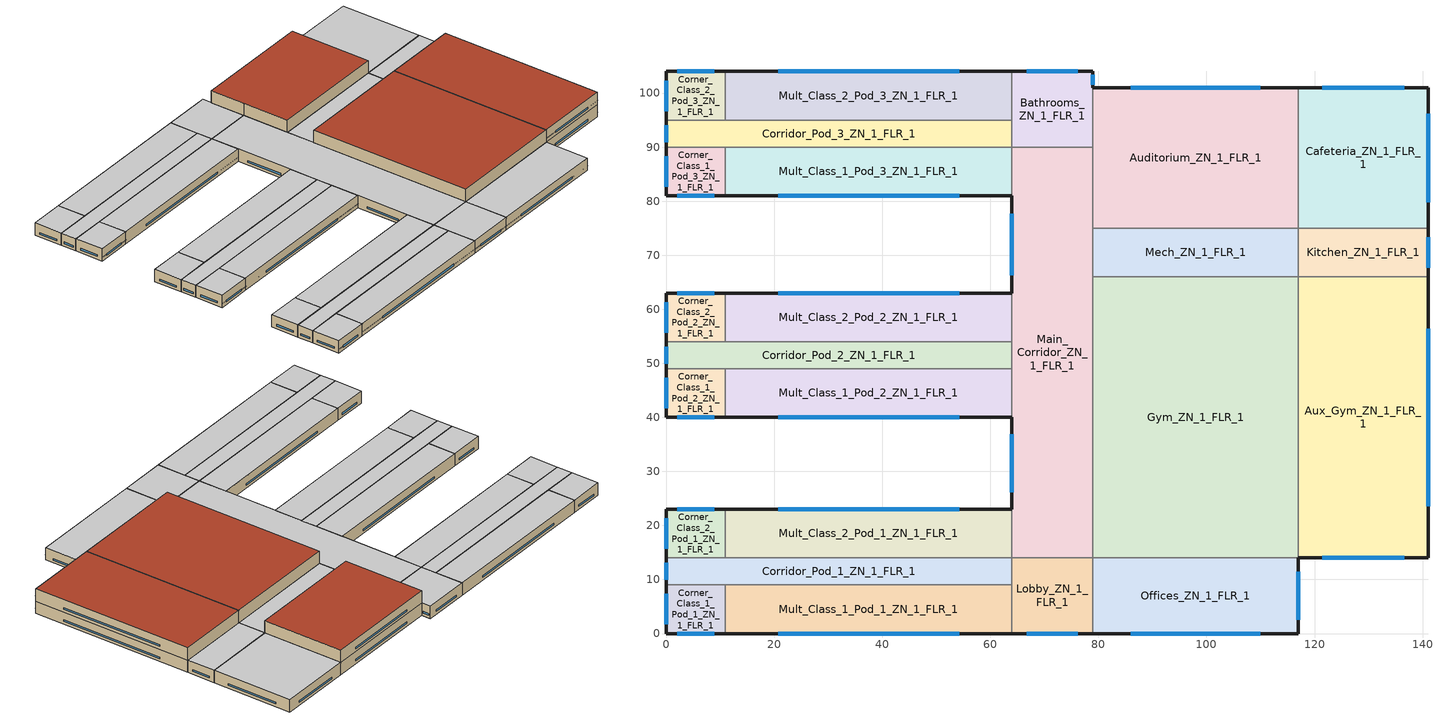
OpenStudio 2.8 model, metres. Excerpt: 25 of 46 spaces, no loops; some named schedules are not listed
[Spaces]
Kitchen_ZN_1_FLR_1
 floor ground: 141,75 141,66 117,66 117,75 z0
 wall outside (BTAP-Ext-Wall-Mass:U-0.183-:{ "cond"=>0.06} adj ext wall insulation): 141,66 141,75 z0:4
 wall to Cafeteria_ZN_1_FLR_1: 141,75 117,75 z0:4
 wall to Aux_Gym_ZN_1_FLR_1: 117,66 141,66 z0:4
 wall to Mech_ZN_1_FLR_1: 117,75 117,66 z0:4
 window (BTAP-Ext-DaylightDiffuser:U=0.140 SHGC=0.600-:{ "cond"=>0.7}): 141,67.67 141,73.33 z0.91:1.42
 ceiling to LIBRARY_MEDIA_CENTER_ZN_1_FLR_2: 141,66 141,75 117,75 117,66 z4
Gym_ZN_1_FLR_1
 floor ground: 117,66 117,14 79,14 79,66 z0
 wall to Aux_Gym_ZN_1_FLR_1: 117,14 117,66 z4:8; 117,14 117,66 z0:4
 wall to Main_Corridor_ZN_1_FLR_1: 79,66 79,14 z0:4
 wall to Offices_ZN_1_FLR_1: 79,14 117,14 z0:4
 wall to Offices_ZN_1_FLR_2: 79,14 117,14 z4:8
 wall to Mech_ZN_1_FLR_2: 117,66 79,66 z4:8
 wall to Mech_ZN_1_FLR_1: 117,66 79,66 z0:4
 wall to Main_Corridor_ZN_1_FLR_2: 79,66 79,14 z4:8
 roof outside (BTAP-Ext-Roof-Metal:U-0.12099999999999998-:{ "cond"=>0.057} adj roof insulation): 117,14 117,66 79,66 79,14 z8
Offices_ZN_1_FLR_1
 floor ground: 117,14 117,0 79,0 79,14 z0
 wall outside (BTAP-Ext-Wall-Mass:U-0.183-:{ "cond"=>0.06} adj ext wall insulation): 79,0 117,0 117,14 z0:4
 wall to Lobby_ZN_1_FLR_1: 79,14 79,0 z0:4
 window (BTAP-Ext-DaylightDiffuser:U=0.140 SHGC=0.600-:{ "cond"=>0.7}): 86,0 110,0 / 117,2.59 117,11.41 z0.91:1.42
 ceiling to Offices_ZN_1_FLR_2: 117,0 117,14 79,14 79,0 z4
Auditorium_ZN_1_FLR_1
 floor ground: 117,101 117,75 79,75 79,101 z0
 wall outside (BTAP-Ext-Wall-Mass:U-0.183-:{ "cond"=>0.06} adj ext wall insulation): 117,101 79,101 z4:8; 117,101 79,101 z0:4
 wall to LIBRARY_MEDIA_CENTER_ZN_1_FLR_2: 117,75 117,101 z4:8
 wall to Main_Corridor_ZN_1_FLR_1: 79,90 79,75 z0:4
 wall to Cafeteria_ZN_1_FLR_1: 117,75 117,101 z0:4
 wall to Bathrooms_ZN_1_FLR_2: 79,101 79,90 z4:8
 wall to Bathrooms_ZN_1_FLR_1: 79,101 79,90 z0:4
 wall to Main_Corridor_ZN_1_FLR_2: 79,90 79,75 z4:8
 wall to Mech_ZN_1_FLR_2: 79,75 117,75 z4:8
 wall to Mech_ZN_1_FLR_1: 79,75 117,75 z0:4
 window (BTAP-Ext-DaylightDiffuser:U=0.140 SHGC=0.600-:{ "cond"=>0.7}): 110,101 86,101 z0.91:1.42; 110,101 86,101 z4.91:5.42
 roof outside (BTAP-Ext-Roof-Metal:U-0.12099999999999998-:{ "cond"=>0.057} adj roof insulation): 117,75 117,101 79,101 79,75 z8
Mult_Class_2_Pod_2_ZN_1_FLR_1
 floor ground: 64,63 64,54 11,54 11,63 z0
 wall outside (BTAP-Ext-Wall-Mass:U-0.183-:{ "cond"=>0.06} adj ext wall insulation): 64,63 11,63 z0:4
 wall to Corner_Class_2_Pod_2_ZN_1_FLR_1: 11,63 11,54 z0:4
 wall to Corridor_Pod_2_ZN_1_FLR_1: 11,54 64,54 z0:4
 wall to Main_Corridor_ZN_1_FLR_1: 64,54 64,63 z0:4
 window (BTAP-Ext-DaylightDiffuser:U=0.140 SHGC=0.600-:{ "cond"=>0.7}): 54.24,63 20.76,63 z0.91:1.42
 ceiling to Mult_Class_2_Pod_2_ZN_1_FLR_2: 64,54 64,63 11,63 11,54 z4
Aux_Gym_ZN_1_FLR_1
 floor ground: 141,66 141,14 117,14 117,66 z0
 wall outside (BTAP-Ext-Wall-Mass:U-0.183-:{ "cond"=>0.06} adj ext wall insulation): 117,14 141,14 141,66 z0:4; 117,14 141,14 141,66 z4:8
 wall to LIBRARY_MEDIA_CENTER_ZN_1_FLR_2: 141,66 117,66 z4:8
 window (BTAP-Ext-DaylightDiffuser:U=0.140 SHGC=0.600-:{ "cond"=>0.7}): 121.43,14 136.57,14 / 141,23.57 141,56.43 z0.91:1.42; 121.43,14 136.57,14 / 141,23.57 141,56.43 z4.91:5.42
 roof outside (BTAP-Ext-Roof-Metal:U-0.12099999999999998-:{ "cond"=>0.057} adj roof insulation): 141,14 141,66 117,66 117,14 z8
Cafeteria_ZN_1_FLR_1
 floor ground: 141,101 141,75 117,75 117,101 z0
 wall outside (BTAP-Ext-Wall-Mass:U-0.183-:{ "cond"=>0.06} adj ext wall insulation): 141,75 141,101 117,101 z0:4
 window (BTAP-Ext-DaylightDiffuser:U=0.140 SHGC=0.600-:{ "cond"=>0.7}): 141,79.79 141,96.21 / 136.57,101 121.43,101 z0.91:1.42
 ceiling to LIBRARY_MEDIA_CENTER_ZN_1_FLR_2: 141,75 141,101 117,101 117,75 z4
Corner_Class_2_Pod_3_ZN_1_FLR_1
 floor ground: 11,104 11,95 0,95 0,104 z0
 wall outside (BTAP-Ext-Wall-Mass:U-0.183-:{ "cond"=>0.06} adj ext wall insulation): 11,104 0,104 0,95 z0:4
 wall to Corridor_Pod_3_ZN_1_FLR_1: 0,95 11,95 z0:4
 wall to Mult_Class_2_Pod_3_ZN_1_FLR_1: 11,95 11,104 z0:4
 window (BTAP-Ext-DaylightDiffuser:U=0.140 SHGC=0.600-:{ "cond"=>0.7}): 8.96,104 2.04,104 / 0,102.33 0,96.67 z0.91:1.42
 ceiling to Corner_Class_2_Pod_3_ZN_1_FLR_2: 11,95 11,104 0,104 0,95 z4
Mult_Class_1_Pod_1_ZN_1_FLR_1
 floor ground: 64,9 64,0 11,0 11,9 z0
 wall outside (BTAP-Ext-Wall-Mass:U-0.183-:{ "cond"=>0.06} adj ext wall insulation): 11,0 64,0 z0:4
 wall to Lobby_ZN_1_FLR_1: 64,0 64,9 z0:4
 wall to Corner_Class_1_Pod_1_ZN_1_FLR_1: 11,9 11,0 z0:4
 wall to Corridor_Pod_1_ZN_1_FLR_1: 64,9 11,9 z0:4
 window (BTAP-Ext-DaylightDiffuser:U=0.140 SHGC=0.600-:{ "cond"=>0.7}): 20.76,0 54.24,0 z0.91:1.42
 ceiling to Mult_Class_1_Pod_1_ZN_1_FLR_2: 64,0 64,9 11,9 11,0 z4
Corner_Class_1_Pod_1_ZN_1_FLR_1
 floor ground: 11,9 11,0 0,0 0,9 z0
 wall outside (BTAP-Ext-Wall-Mass:U-0.183-:{ "cond"=>0.06} adj ext wall insulation): 0,9 0,0 11,0 z0:4
 wall to Corridor_Pod_1_ZN_1_FLR_1: 11,9 0,9 z0:4
 window (BTAP-Ext-DaylightDiffuser:U=0.140 SHGC=0.600-:{ "cond"=>0.7}): 2.04,0 8.96,0 / 0,7.33 0,1.67 z0.91:1.42
 ceiling to Corner_Class_1_Pod_1_ZN_1_FLR_2: 11,0 11,9 0,9 0,0 z4
Corner_Class_1_Pod_2_ZN_1_FLR_1
 floor ground: 11,49 11,40 0,40 0,49 z0
 wall outside (BTAP-Ext-Wall-Mass:U-0.183-:{ "cond"=>0.06} adj ext wall insulation): 0,49 0,40 11,40 z0:4
 wall to Mult_Class_1_Pod_2_ZN_1_FLR_1: 11,40 11,49 z0:4
 wall to Corridor_Pod_2_ZN_1_FLR_1: 11,49 0,49 z0:4
 window (BTAP-Ext-DaylightDiffuser:U=0.140 SHGC=0.600-:{ "cond"=>0.7}): 2.04,40 8.96,40 / 0,47.33 0,41.67 z0.91:1.42
 ceiling to Corner_Class_1_Pod_2_ZN_1_FLR_2: 11,40 11,49 0,49 0,40 z4
Corridor_Pod_2_ZN_1_FLR_1
 floor ground: 64,54 64,49 0,49 0,54 z0
 wall outside (BTAP-Ext-Wall-Mass:U-0.183-:{ "cond"=>0.06} adj ext wall insulation): 0,54 0,49 z0:4
 wall to Corner_Class_2_Pod_2_ZN_1_FLR_1: 11,54 0,54 z0:4
 wall to Main_Corridor_ZN_1_FLR_1: 64,49 64,54 z0:4
 wall to Mult_Class_1_Pod_2_ZN_1_FLR_1: 11,49 64,49 z0:4
 window (BTAP-Ext-DaylightDiffuser:U=0.140 SHGC=0.600-:{ "cond"=>0.7}): 0,53.07 0,49.93 z0.91:1.42
 ceiling to Corridor_Pod_2_ZN_1_FLR_2: 64,49 64,54 0,54 0,49 z4
Corridor_Pod_1_ZN_1_FLR_1
 floor ground: 64,14 64,9 0,9 0,14 z0
 wall outside (BTAP-Ext-Wall-Mass:U-0.183-:{ "cond"=>0.06} adj ext wall insulation): 0,14 0,9 z0:4
 wall to Mult_Class_2_Pod_1_ZN_1_FLR_1: 64,14 11,14 z0:4
 wall to Corner_Class_2_Pod_1_ZN_1_FLR_1: 11,14 0,14 z0:4
 wall to Lobby_ZN_1_FLR_1: 64,9 64,14 z0:4
 window (BTAP-Ext-DaylightDiffuser:U=0.140 SHGC=0.600-:{ "cond"=>0.7}): 0,13.07 0,9.93 z0.91:1.42
 ceiling to Corridor_Pod_1_ZN_1_FLR_2: 64,9 64,14 0,14 0,9 z4
Main_Corridor_ZN_1_FLR_1
 floor ground: 79,90 79,14 64,14 64,90 z0
 wall outside (BTAP-Ext-Wall-Mass:U-0.183-:{ "cond"=>0.06} adj ext wall insulation): 64,81 64,63 / 64,40 64,23 z0:4
 wall to Mult_Class_2_Pod_1_ZN_1_FLR_1: 64,23 64,14 z0:4
 wall to Lobby_ZN_1_FLR_1: 64,14 79,14 z0:4
 wall to Mult_Class_1_Pod_3_ZN_1_FLR_1: 64,90 64,81 z0:4
 wall to Mech_ZN_1_FLR_1: 79,66 79,75 z0:4
 wall to Mult_Class_1_Pod_2_ZN_1_FLR_1: 64,49 64,40 z0:4
 wall to Bathrooms_ZN_1_FLR_1: 79,90 64,90 z0:4
 window (BTAP-Ext-DaylightDiffuser:U=0.140 SHGC=0.600-:{ "cond"=>0.7}): 64,36.86 64,26.14 / 64,77.68 64,66.32 z0.91:1.42
 ceiling to Main_Corridor_ZN_1_FLR_2: 79,14 79,90 64,90 64,14 z4
Bathrooms_ZN_1_FLR_1
 floor ground: 79,104 79,90 64,90 64,104 z0
 wall outside (BTAP-Ext-Wall-Mass:U-0.183-:{ "cond"=>0.06} adj ext wall insulation): 79,101 79,104 64,104 z0:4
 wall to Corridor_Pod_3_ZN_1_FLR_1: 64,95 64,90 z0:4
 wall to Mult_Class_2_Pod_3_ZN_1_FLR_1: 64,104 64,95 z0:4
 window (BTAP-Ext-DaylightDiffuser:U=0.140 SHGC=0.600-:{ "cond"=>0.7}): 79,101.57 79,103.43 z0.91:1.43; 76.23,104 66.77,104 z0.91:1.42
 ceiling to Bathrooms_ZN_1_FLR_2: 79,90 79,104 64,104 64,90 z4
Corridor_Pod_3_ZN_1_FLR_1
 floor ground: 64,95 64,90 0,90 0,95 z0
 wall outside (BTAP-Ext-Wall-Mass:U-0.183-:{ "cond"=>0.06} adj ext wall insulation): 0,95 0,90 z0:4
 wall to Mult_Class_1_Pod_3_ZN_1_FLR_1: 11,90 64,90 z0:4
 wall to Corner_Class_1_Pod_3_ZN_1_FLR_1: 0,90 11,90 z0:4
 wall to Mult_Class_2_Pod_3_ZN_1_FLR_1: 64,95 11,95 z0:4
 window (BTAP-Ext-DaylightDiffuser:U=0.140 SHGC=0.600-:{ "cond"=>0.7}): 0,94.07 0,90.93 z0.91:1.42
 ceiling to Corridor_Pod_3_ZN_1_FLR_2: 64,90 64,95 0,95 0,90 z4
Mult_Class_1_Pod_3_ZN_1_FLR_1
 floor ground: 64,90 64,81 11,81 11,90 z0
 wall outside (BTAP-Ext-Wall-Mass:U-0.183-:{ "cond"=>0.06} adj ext wall insulation): 11,81 64,81 z0:4
 wall to Corner_Class_1_Pod_3_ZN_1_FLR_1: 11,90 11,81 z0:4
 window (BTAP-Ext-DaylightDiffuser:U=0.140 SHGC=0.600-:{ "cond"=>0.7}): 20.76,81 54.24,81 z0.91:1.42
 ceiling to Mult_Class_1_Pod_3_ZN_1_FLR_2: 64,81 64,90 11,90 11,81 z4
Mult_Class_2_Pod_1_ZN_1_FLR_1
 floor ground: 64,23 64,14 11,14 11,23 z0
 wall outside (BTAP-Ext-Wall-Mass:U-0.183-:{ "cond"=>0.06} adj ext wall insulation): 64,23 11,23 z0:4
 wall to Corner_Class_2_Pod_1_ZN_1_FLR_1: 11,23 11,14 z0:4
 window (BTAP-Ext-DaylightDiffuser:U=0.140 SHGC=0.600-:{ "cond"=>0.7}): 54.24,23 20.76,23 z0.91:1.42
 ceiling to Mult_Class_2_Pod_1_ZN_1_FLR_2: 64,14 64,23 11,23 11,14 z4
Lobby_ZN_1_FLR_1
 floor ground: 79,14 79,0 64,0 64,14 z0
 wall outside (BTAP-Ext-Wall-Mass:U-0.183-:{ "cond"=>0.06} adj ext wall insulation): 64,0 79,0 z0:4
 window (BTAP-Ext-DaylightDiffuser:U=0.140 SHGC=0.600-:{ "cond"=>0.7}): 66.77,0 76.23,0 z0.91:1.42
 ceiling to Lobby_ZN_1_FLR_2: 79,0 79,14 64,14 64,0 z4
Mult_Class_2_Pod_3_ZN_1_FLR_1
 floor ground: 64,104 64,95 11,95 11,104 z0
 wall outside (BTAP-Ext-Wall-Mass:U-0.183-:{ "cond"=>0.06} adj ext wall insulation): 64,104 11,104 z0:4
 window (BTAP-Ext-DaylightDiffuser:U=0.140 SHGC=0.600-:{ "cond"=>0.7}): 54.24,104 20.76,104 z0.91:1.42
 ceiling to Mult_Class_2_Pod_3_ZN_1_FLR_2: 64,95 64,104 11,104 11,95 z4
Corner_Class_2_Pod_2_ZN_1_FLR_1
 floor ground: 11,63 11,54 0,54 0,63 z0
 wall outside (BTAP-Ext-Wall-Mass:U-0.183-:{ "cond"=>0.06} adj ext wall insulation): 11,63 0,63 0,54 z0:4
 window (BTAP-Ext-DaylightDiffuser:U=0.140 SHGC=0.600-:{ "cond"=>0.7}): 8.96,63 2.04,63 / 0,61.33 0,55.67 z0.91:1.42
 ceiling to Corner_Class_2_Pod_2_ZN_1_FLR_2: 11,54 11,63 0,63 0,54 z4
Corner_Class_2_Pod_1_ZN_1_FLR_1
 floor ground: 11,23 11,14 0,14 0,23 z0
 wall outside (BTAP-Ext-Wall-Mass:U-0.183-:{ "cond"=>0.06} adj ext wall insulation): 11,23 0,23 0,14 z0:4
 window (BTAP-Ext-DaylightDiffuser:U=0.140 SHGC=0.600-:{ "cond"=>0.7}): 8.96,23 2.04,23 / 0,21.33 0,15.67 z0.91:1.42
 ceiling to Corner_Class_2_Pod_1_ZN_1_FLR_2: 11,14 11,23 0,23 0,14 z4
Mech_ZN_1_FLR_1
 floor ground: 117,75 117,66 79,66 79,75 z0
 ceiling to Mech_ZN_1_FLR_2: 117,66 117,75 79,75 79,66 z4
Corner_Class_1_Pod_3_ZN_1_FLR_1
 floor ground: 11,90 11,81 0,81 0,90 z0
 wall outside (BTAP-Ext-Wall-Mass:U-0.183-:{ "cond"=>0.06} adj ext wall insulation): 0,90 0,81 11,81 z0:4
 window (BTAP-Ext-DaylightDiffuser:U=0.140 SHGC=0.600-:{ "cond"=>0.7}): 2.04,81 8.96,81 / 0,88.33 0,82.67 z0.91:1.42
 ceiling to Corner_Class_1_Pod_3_ZN_1_FLR_2: 11,81 11,90 0,90 0,81 z4
Mult_Class_1_Pod_2_ZN_1_FLR_1
 floor ground: 64,49 64,40 11,40 11,49 z0
 wall outside (BTAP-Ext-Wall-Mass:U-0.183-:{ "cond"=>0.06} adj ext wall insulation): 11,40 64,40 z0:4
 window (BTAP-Ext-DaylightDiffuser:U=0.140 SHGC=0.600-:{ "cond"=>0.7}): 20.76,40 54.24,40 z0.91:1.42
 ceiling to Mult_Class_1_Pod_2_ZN_1_FLR_2: 64,40 64,49 11,49 11,40 z4
shading: 116.97,0 79.03,0 79.03,-0.28 116.97,-0.28 z1.56; 10.97,0 0.03,0 0.03,-0.28 10.97,-0.28 z1.57; 63.97,0 11.03,0 11.03,-0.28 63.97,-0.28 z1.56; 78.97,0 64.03,0 64.03,-0.28 78.97,-0.28 z1.56; 10.97,40 0.03,40 0.03,39.72 10.97,39.72 z1.57; 140.97,14 117.03,14 117.03,13.72 140.97,13.72 z1.56; 10.97,81 0.03,81 0.03,80.72 10.97,80.72 z1.57; 140.97,14 117.03,14 117.03,13.72 140.97,13.72 z5.56; 63.97,81 11.03,81 11.03,80.72 63.97,80.72 z1.56; 63.97,40 11.03,40 11.03,39.72 63.97,39.72 z1.56
[Site]
Yellowknife AP: Latitude {deg}=62.463; Longitude {deg}=-114.44; Time Zone {hr}=-7; Elevation {m}=205.7; Terrain=City
[Building]
SecondarySchool-CAN_NT_Yellowknife.AP.719360_CWEC2016.epw created: 2019-08-08 03:10:36 +0000: North Axis {deg}=0; Default Construction Set=BTAP-Mass at hdd = 8170.0 adj ext wall insulation adj roof insulation; Standards Number of Stories=2; Standards Number of Above Ground Stories=2; Standards Building Type=NECB2017_SecondarySchool
[ClimateZones]
Climate Zone Institution Name 1=ASHRAE; Climate Zone Document Name 1=ANSI/ASHRAE Standard 169; Climate Zone Document Year 1=2006; Climate Zone Institution Name 2=CEC; Climate Zone Document Name 2=California Climate Zone Descriptions; Climate Zone Document Year 2=1995
[Site:WaterMainsTemperature]
Calculation Method=Correlation; Annual Average Outdoor Air Temperature {C}=-3.45833; Maximum Difference In Monthly Average Outdoor Air Temperatures {deltaC}=42.9
[Site:GroundTemperature:BuildingSurface]
19.527, 19.502, 19.536, 19.598, 20.002, 21.64, 22.225, 22.375, 21.449, 20.121, 19.802, 19.633
[SizingPeriod:DesignDay] Barometric Pressure {Pa}=98878; Sky Clearness=0; Rain Indicator=0; Snow Indicator=0; Day of Month=21; Daylight Saving Time Indicator=0; Humidity Indicating Type=Wetbulb; Dry-Bulb Temperature Range Modifier Type=DefaultMultipliers
Name | Maximum Dry-Bulb Temperature {C} | Daily Dry-Bulb Temperature Range {deltaC} | Humidity Indicating Conditions at Maximum Dry-Bulb | Wind Speed {m/s} | Wind Direction {deg} | Month | Day Type | Solar Model Indicator | ASHRAE Taub | ASHRAE Taud
Yellowknife AP Ann Clg .4% Condns DB=>MWB | 25.4 | 7.9 | 16 | 4 | 150 | 7 | SummerDesignDay | ASHRAETau | 0.369 | 2.418
Yellowknife AP Ann Htg 99.6% Condns DB | -40.5 | 0 | -40.5 | 1.7 | 310 | 1 | WinterDesignDay | ASHRAEClearSky
[Material:NoMass] Roughness=Smooth; Thermal Absorptance=0.9; Solar Absorptance=0.7
Name | Thermal Resistance {m2-K/W} | Visible Absorptance
Typical Carpet Pad | 0.21648 | 0.8
Typical Insulation 1 | 6.78179 | 0.7
Typical Insulation 2 | 5.19354 | 0.7
Typical Insulation 3 | 8.26445 | 0.7
Typical Carpet Pad 2 | 2.57255 | 0.8
Typical Carpet Pad 3 | 4.69593 | 0.8
Typical Insulation 4 | 0.714268 | 0.7
Typical Insulation 5 | 0.714286 | 0.7
Typical Insulation 6 R-93.1_R-value 50.0 (ft^2*h*R/Btu) | 8.80551 | 0.7
Typical Insulation 6 R-99.97_R-value 60.0 (ft^2*h*R/Btu) | 10.5666 | 0.7
[Material]
Name | Roughness | Thickness {m} | Conductivity {W/m-K} | Density {kg/m3} | Specific Heat {J/kg-K} | Thermal Absorptance | Solar Absorptance | Visible Absorptance
100mm Normalweight concrete floor | MediumSmooth | 0.1016 | 2.31 | 2322 | 832
G01 13mm gypsum board | Smooth | 0.0127 | 0.16 | 800 | 1090 | 0.9 | 0.7 | 0.5
G05 25mm wood | MediumSmooth | 0.0254 | 0.15 | 608 | 1630 | 0.9 | 0.5 | 0.5
4 in. Normalweight Concrete Floor | MediumRough | 0.1016 | 2.31 | 2322 | 832 | 0.9 | 0.7 | 0.7
1IN Stucco; 1IN Stucco 1 | Smooth | 0.0253 | 0.6918 | 1858 | 837 | 0.9 | 0.7 | 0.92
8IN CONCRETE HW RefBldg; 8IN CONCRETE HW RefBldg 1 | Rough | 0.2032 | 1.311 | 2240 | 836.8 | 0.9 | 0.7 | 0.7
1/2IN Gypsum; 1/2IN Gypsum 1 | Smooth | 0.0127 | 0.16 | 784.9 | 830 | 0.9 | 0.4 | 0.4
Metal Roof Surface; F08 Metal surface; Metal Roof Surface 1 | Smooth | 0.0008 | 45.28 | 7824 | 500 | 0.9 | 0.7 | 0.7
6 in. Normalweight Concrete Floor | MediumRough | 0.1524 | 2.31 | 2322 | 832 | 0.9 | 0.7 | 0.7
[Construction]
BTAP-Int-Floor: 100mm Normalweight concrete floor, Typical Carpet Pad
BTAP-Int-Wall: G01 13mm gypsum board, G01 13mm gypsum board
BTAP-Int-Ceiling: Typical Carpet Pad, 100mm Normalweight concrete floor
BTAP-Ext-DaylightDiffuser: SimpleGlazing
BTAP-Int-Door: G05 25mm wood
BTAP-Ext-Floor-Mass:U-0.142: Typical Insulation 1, 4 in. Normalweight Concrete Floor, Typical Carpet Pad
BTAP-Ext-Wall-Mass:U-0.183: 1IN Stucco, 8IN CONCRETE HW RefBldg, Typical Insulation 2, 1/2IN Gypsum
BTAP-Ext-Roof-Metal:U-0.12099999999999998: Metal Roof Surface, Typical Insulation 3
BTAP-Grnd-Floor-Mass:U-0.379: 6 in. Normalweight Concrete Floor, Typical Carpet Pad 2
BTAP-Grnd-Roof-Mass:U-0.21: 6 in. Normalweight Concrete Floor, Typical Carpet Pad 3
BTAP-Ext-Door:U-1.4: F08 Metal surface, Typical Insulation 4
BTAP-Ext-OverHeadDoor:U-1.4: Typical Insulation 5
BTAP-Ext-DaylightDiffuser:U=0.140 SHGC=0.600: SimpleGlazing:U=0.140 SHGC=0.600
BTAP-Ext-DaylightDiffuser:U=0.140 SHGC=0.600-:{ "cond"=>0.7}: SimpleGlazing:U=0.140 SHGC=0.600 1 U-0.12
BTAP-Ext-Wall-Mass:U-0.183-:{ "cond"=>0.06} adj ext wall insulation: 1IN Stucco 1, 8IN CONCRETE HW RefBldg 1, Typical Insulation 6 R-93.1_R-value 50.0 (ft^2*h*R/Btu), 1/2IN Gypsum 1
BTAP-Ext-Roof-Metal:U-0.12099999999999998-:{ "cond"=>0.057} adj roof insulation: Metal Roof Surface 1, Typical Insulation 6 R-99.97_R-value 60.0 (ft^2*h*R/Btu)
[DefaultConstructionSet] Default Interior Surface Constructions=Default Surface Constructions 2; Default Ground Contact Surface Constructions=BTAP-Mass at hdd = 8170.0 1; Default Exterior SubSurface Constructions=BTAP-Mass at hdd = 8170.0; Default Interior SubSurface Constructions=Default Sub Surface Constructions 2; Interior Partition Construction=BTAP-Int-Door
Name | Default Exterior Surface Constructions
BTAP-Mass at hdd = 8170.0 | BTAP-Mass at hdd = 8170.0
BTAP-Mass at hdd = 8170.0 adj ext wall insulation adj roof insulation | BTAP-Mass at hdd = 8170.0 adj ext wall insulation adj roof insulation
[DefaultSurfaceConstructions]
Name | Floor Construction | Wall Construction | Roof Ceiling Construction
Default Surface Constructions 2 | BTAP-Int-Floor | BTAP-Int-Wall | BTAP-Int-Ceiling
BTAP-Mass at hdd = 8170.0; BTAP-Mass at hdd = 8170.0 adj ext wall insulation adj roof insulation | BTAP-Ext-Floor-Mass:U-0.142 | BTAP-Ext-Wall-Mass:U-0.183 | BTAP-Ext-Roof-Metal:U-0.12099999999999998
BTAP-Mass at hdd = 8170.0 1 | BTAP-Grnd-Floor-Mass:U-0.379 | BTAP-Grnd-Roof-Mass:U-0.21 | BTAP-Grnd-Roof-Mass:U-0.21
[DefaultSubSurfaceConstructions]
Name | Fixed Window Construction | Operable Window Construction | Door Construction | Glass Door Construction | Overhead Door Construction | Skylight Construction | Tubular Daylight Dome Construction | Tubular Daylight Diffuser Construction
Default Sub Surface Constructions 2 | BTAP-Ext-DaylightDiffuser | BTAP-Ext-DaylightDiffuser | BTAP-Int-Door
BTAP-Mass at hdd = 8170.0 | BTAP-Ext-DaylightDiffuser:U=0.140 SHGC=0.600 | BTAP-Ext-DaylightDiffuser:U=0.140 SHGC=0.600 | BTAP-Ext-Door:U-1.4 | BTAP-Ext-DaylightDiffuser:U=0.140 SHGC=0.600 | BTAP-Ext-OverHeadDoor:U-1.4 | BTAP-Ext-DaylightDiffuser:U=0.140 SHGC=0.600 | BTAP-Ext-DaylightDiffuser:U=0.140 SHGC=0.600 | BTAP-Ext-DaylightDiffuser:U=0.140 SHGC=0.600
[WindowMaterial:SimpleGlazingSystem] Solar Heat Gain Coefficient=0.6; Visible Transmittance=0.21
Name | U-Factor {W/m2-K}
SimpleGlazing | 2.2
SimpleGlazing:U=0.140 SHGC=0.600 | 1.4
SimpleGlazing:U=0.140 SHGC=0.600 1 U-0.12 | 0.7
[Space] Building Story=Building Story 1; Part of Total Floor Area=Yes
Name | Space Type | Thermal Zone
Kitchen_ZN_1_FLR_1 | Space Function Food preparation area | ALL_ST=Food preparation area_FL=Building Story 1_SCH=B
Corner_Class_1_Pod_2_ZN_1_FLR_1; Corner_Class_1_Pod_1_ZN_1_FLR_1; Corner_Class_1_Pod_3_ZN_1_FLR_1 | Space Function Classroom/Lecture hall/Training room other | ALL_ST=Classroom/Lecture hall/Training room other_FL=Building Story 1_SCH=D
Gym_ZN_1_FLR_1 | Space Function Gymnasium/Fitness centre playing area | ALL_ST=Gymnasium/Fitness centre playing area_FL=Building Story 1_SCH=B
Offices_ZN_1_FLR_1 | Space Function Office enclosed <= 25 m2 | ALL_ST=Office enclosed <= 25 m2_FL=Building Story 1_SCH=A
Auditorium_ZN_1_FLR_1 | Space Function Audience seating area permanent - auditorium | ALL_ST=Audience seating area permanent - auditorium_FL=Building Story 1_SCH=C
Mult_Class_2_Pod_2_ZN_1_FLR_1; Mult_Class_2_Pod_1_ZN_1_FLR_1; Mult_Class_2_Pod_3_ZN_1_FLR_1 | Space Function Classroom/Lecture hall/Training room other | ALL_ST=Classroom/Lecture hall/Training room other_FL=Building Story 1_SCH=D 1
Aux_Gym_ZN_1_FLR_1 | Space Function Gymnasium/Fitness centre playing area | ALL_ST=Gymnasium/Fitness centre playing area_FL=Building Story 1_SCH=B 1
Mult_Class_1_Pod_2_ZN_1_FLR_1; Mult_Class_1_Pod_3_ZN_1_FLR_1; Mult_Class_1_Pod_1_ZN_1_FLR_1 | Space Function Classroom/Lecture hall/Training room other | ALL_ST=Classroom/Lecture hall/Training room other_FL=Building Story 1_SCH=D 2
Cafeteria_ZN_1_FLR_1 | Space Function Conference/Meeting/Multi-purpose room | ALL_ST=Conference/Meeting/Multi-purpose room_FL=Building Story 1_SCH=C
Mech_ZN_1_FLR_1 | Space Function Electrical/Mechanical room-sch-D | WILD_ST=Electrical/Mechanical room-sch-D_FL=Building Story 1_SCH=D
Corridor_Pod_1_ZN_1_FLR_1; Corridor_Pod_3_ZN_1_FLR_1; Corridor_Pod_2_ZN_1_FLR_1 | Space Function Corridor/Transition area other-sch-D | WILD_ST=Corridor/Transition area other-sch-D_FL=Building Story 1_SCH=D 1
Corner_Class_2_Pod_3_ZN_1_FLR_1; Corner_Class_2_Pod_1_ZN_1_FLR_1; Corner_Class_2_Pod_2_ZN_1_FLR_1 | Space Function Classroom/Lecture hall/Training room other | ALL_ST=Classroom/Lecture hall/Training room other_FL=Building Story 1_SCH=D 3
Main_Corridor_ZN_1_FLR_1 | Space Function Corridor/Transition area other-sch-D | WILD_ST=Corridor/Transition area other-sch-D_FL=Building Story 1_SCH=D
Bathrooms_ZN_1_FLR_1 | Space Function Washroom - other-sch-D | WET_ST=Washroom - other-sch-D_FL=Building Story 1_SCHD
Lobby_ZN_1_FLR_1 | Space Function Lobby - other | ALL_ST=Lobby - other_FL=Building Story 1_SCH=C
[BuildingStory]
Building Story 1: Nominal Z Coordinate {m}=0
[SpaceType] Standards Building Type=Space Function
Name | Default Schedule Set | Design Specification Outdoor Air Object | Standards Space Type
Space Function Audience seating area permanent - auditorium | Space Function Audience seating area permanent - auditorium Schedule Set | Space Function Audience seating area permanent - auditorium Ventilation | Audience seating area permanent - auditorium
Space Function Gymnasium/Fitness centre playing area | Space Function Gymnasium/Fitness centre playing area Schedule Set | Space Function Gymnasium/Fitness centre playing area Ventilation | Gymnasium/Fitness centre playing area
Space Function Washroom - other-sch-D | Space Function Washroom - other-sch-D Schedule Set | Space Function Washroom - other-sch-D Ventilation | Washroom - other-sch-D
Space Function Conference/Meeting/Multi-purpose room | Space Function Conference/Meeting/Multi-purpose room Schedule Set | Space Function Conference/Meeting/Multi-purpose room Ventilation | Conference/Meeting/Multi-purpose room
Space Function Classroom/Lecture hall/Training room other | Space Function Classroom/Lecture hall/Training room other Schedule Set | Space Function Classroom/Lecture hall/Training room other Ventilation | Classroom/Lecture hall/Training room other
Space Function Corridor/Transition area other-sch-D | Space Function Corridor/Transition area other-sch-D Schedule Set | Space Function Corridor/Transition area other-sch-D Ventilation | Corridor/Transition area other-sch-D
Space Function Food preparation area | Space Function Food preparation area Schedule Set | Space Function Food preparation area Ventilation | Food preparation area
Space Function Lobby - other | Space Function Lobby - other Schedule Set | Space Function Lobby - other Ventilation | Lobby - other
Space Function Electrical/Mechanical room-sch-D | Space Function Electrical/Mechanical room-sch-D Schedule Set | Space Function Electrical/Mechanical room-sch-D Ventilation | Electrical/Mechanical room-sch-D
Space Function Office enclosed <= 25 m2 | Space Function Office enclosed <= 25 m2 Schedule Set | Space Function Office enclosed <= 25 m2 Ventilation | Office enclosed <= 25 m2
[People:Definition] Number of People Calculation Method=People/Area; Fraction Radiant=0.3
Name | People per Space Floor Area {person/m2}
Space Function Audience seating area permanent - auditorium People Definition; Space Function Conference/Meeting/Multi-purpose room People Definition; Space Function Gymnasium/Fitness centre playing area People Definition | 0.200073
Space Function Classroom/Lecture hall/Training room other People Definition | 0.133382
Space Function Corridor/Transition area other-sch-D People Definition | 0.0100036
Space Function Electrical/Mechanical room-sch-D People Definition | 0.00500182
Space Function Food preparation area People Definition; Space Function Office enclosed <= 25 m2 People Definition | 0.0500182
Space Function Lobby - other People Definition | 0.100036
Space Function Washroom - other-sch-D People Definition | 0.0333454
[People] Work Efficiency Schedule=Work Efficiency Schedule; Clothing Insulation Schedule=Clothing Schedule; Air Velocity Schedule=Air Velocity Schedule; Multiplier=1
Name | People Definition | Space or SpaceType
Space Function Audience seating area permanent - auditorium People | Space Function Audience seating area permanent - auditorium People Definition | Space Function Audience seating area permanent - auditorium
Space Function Classroom/Lecture hall/Training room other People | Space Function Classroom/Lecture hall/Training room other People Definition | Space Function Classroom/Lecture hall/Training room other
Space Function Conference/Meeting/Multi-purpose room People | Space Function Conference/Meeting/Multi-purpose room People Definition | Space Function Conference/Meeting/Multi-purpose room
Space Function Corridor/Transition area other-sch-D People | Space Function Corridor/Transition area other-sch-D People Definition | Space Function Corridor/Transition area other-sch-D
Space Function Electrical/Mechanical room-sch-D People | Space Function Electrical/Mechanical room-sch-D People Definition | Space Function Electrical/Mechanical room-sch-D
Space Function Food preparation area People | Space Function Food preparation area People Definition | Space Function Food preparation area
Space Function Gymnasium/Fitness centre playing area People | Space Function Gymnasium/Fitness centre playing area People Definition | Space Function Gymnasium/Fitness centre playing area
Space Function Lobby - other People | Space Function Lobby - other People Definition | Space Function Lobby - other
Space Function Office enclosed <= 25 m2 People | Space Function Office enclosed <= 25 m2 People Definition | Space Function Office enclosed <= 25 m2
Space Function Washroom - other-sch-D People | Space Function Washroom - other-sch-D People Definition | Space Function Washroom - other-sch-D
[Lights:Definition] Fraction Radiant=0.5; Fraction Visible=0.2
Name | Design Level Calculation Method | Watts per Space Floor Area {W/m2} | Watts per Person {W/person}
Space Function Audience seating area permanent - auditorium Lights Definition-new - 85.0 percent reduction | Watts/Area | 1.95
Space Function Washroom - other-sch-D Lights Definition-new - 85.0 percent reduction | Watts/Area | 2.04
Space Function Classroom/Lecture hall/Training room other Lights Definition-new - 85.0 percent reduction | Watts/Area | 2.28
Space Function Gymnasium/Fitness centre playing area Lights Definition-new - 85.0 percent reduction | Watts/Area | 2.76
Space Function Corridor/Transition area other-sch-D Lights Definition-new - 85.0 percent reduction | Watts/Area | 1.32
Space Function Food preparation area Lights Definition-new - 85.0 percent reduction | Watts/Area | 3.51
Space Function Electrical/Mechanical room-sch-D Lights Definition - 85.0 percent reduction | Watts/Area | 1.38
Space Function Office enclosed <= 25 m2 Lights Definition-new - 85.0 percent reduction | Watts/Area | 2.4
Space Function Conference/Meeting/Multi-purpose room Lights Definition-new - 85.0 percent reduction | Watts/Person |  | 3.15
Space Function Lobby - other Lights Definition-new - 85.0 percent reduction | Watts/Area | 2.7
[Lights] Fraction Replaceable=1
Name | Lights Definition | Space or SpaceType
Space Function Audience seating area permanent - auditorium Lights 85.0 percent reduction | Space Function Audience seating area permanent - auditorium Lights Definition-new - 85.0 percent reduction | Space Function Audience seating area permanent - auditorium
Space Function Classroom/Lecture hall/Training room other Lights 85.0 percent reduction | Space Function Classroom/Lecture hall/Training room other Lights Definition-new - 85.0 percent reduction | Space Function Classroom/Lecture hall/Training room other
Space Function Conference/Meeting/Multi-purpose room Lights 85.0 percent reduction | Space Function Conference/Meeting/Multi-purpose room Lights Definition-new - 85.0 percent reduction | Space Function Conference/Meeting/Multi-purpose room
Space Function Corridor/Transition area other-sch-D Lights 85.0 percent reduction | Space Function Corridor/Transition area other-sch-D Lights Definition-new - 85.0 percent reduction | Space Function Corridor/Transition area other-sch-D
Space Function Electrical/Mechanical room-sch-D Lights 85.0 percent reduction | Space Function Electrical/Mechanical room-sch-D Lights Definition - 85.0 percent reduction | Space Function Electrical/Mechanical room-sch-D
Space Function Food preparation area Lights 85.0 percent reduction | Space Function Food preparation area Lights Definition-new - 85.0 percent reduction | Space Function Food preparation area
Space Function Gymnasium/Fitness centre playing area Lights 85.0 percent reduction | Space Function Gymnasium/Fitness centre playing area Lights Definition-new - 85.0 percent reduction | Space Function Gymnasium/Fitness centre playing area
Space Function Lobby - other Lights 85.0 percent reduction | Space Function Lobby - other Lights Definition-new - 85.0 percent reduction | Space Function Lobby - other
Space Function Office enclosed <= 25 m2 Lights 85.0 percent reduction | Space Function Office enclosed <= 25 m2 Lights Definition-new - 85.0 percent reduction | Space Function Office enclosed <= 25 m2
Space Function Washroom - other-sch-D Lights 85.0 percent reduction | Space Function Washroom - other-sch-D Lights Definition-new - 85.0 percent reduction | Space Function Washroom - other-sch-D
[ElectricEquipment:Definition] Design Level Calculation Method=Watts/Area; Fraction Radiant=0.5
Name | Watts per Space Floor Area {W/m2}
Space Function Audience seating area permanent - auditorium Elec Equip Definition - 50.0 percent reduction | 1.25045
Space Function Washroom - other-sch-D Elec Equip Definition - 50.0 percent reduction; Space Function Electrical/Mechanical room-sch-D Elec Equip Definition - 50.0 percent reduction; Space Function Conference/Meeting/Multi-purpose room Elec Equip Definition - 50.0 percent reduction; Space Function Lobby - other Elec Equip Definition - 50.0 percent reduction | 0.500182
Space Function Classroom/Lecture hall/Training room other Elec Equip Definition - 50.0 percent reduction | 2.50091
Space Function Gymnasium/Fitness centre playing area Elec Equip Definition - 50.0 percent reduction | 0.750273
Space Function Food preparation area Elec Equip Definition - 50.0 percent reduction | 5.00182
Space Function Office enclosed <= 25 m2 Elec Equip Definition - 50.0 percent reduction | 3.75136
[ElectricEquipment]
Name | Electric Equipment Definition | Space or SpaceType
Space Function Audience seating area permanent - auditorium Elec Equip 50.0 percent reduction | Space Function Audience seating area permanent - auditorium Elec Equip Definition - 50.0 percent reduction | Space Function Audience seating area permanent - auditorium
Space Function Classroom/Lecture hall/Training room other Elec Equip 50.0 percent reduction | Space Function Classroom/Lecture hall/Training room other Elec Equip Definition - 50.0 percent reduction | Space Function Classroom/Lecture hall/Training room other
Space Function Conference/Meeting/Multi-purpose room Elec Equip 50.0 percent reduction | Space Function Conference/Meeting/Multi-purpose room Elec Equip Definition - 50.0 percent reduction | Space Function Conference/Meeting/Multi-purpose room
Space Function Electrical/Mechanical room-sch-D Elec Equip 50.0 percent reduction | Space Function Electrical/Mechanical room-sch-D Elec Equip Definition - 50.0 percent reduction | Space Function Electrical/Mechanical room-sch-D
Space Function Food preparation area Elec Equip 50.0 percent reduction | Space Function Food preparation area Elec Equip Definition - 50.0 percent reduction | Space Function Food preparation area
Space Function Gymnasium/Fitness centre playing area Elec Equip 50.0 percent reduction | Space Function Gymnasium/Fitness centre playing area Elec Equip Definition - 50.0 percent reduction | Space Function Gymnasium/Fitness centre playing area
Space Function Lobby - other Elec Equip 50.0 percent reduction | Space Function Lobby - other Elec Equip Definition - 50.0 percent reduction | Space Function Lobby - other
Space Function Office enclosed <= 25 m2 Elec Equip 50.0 percent reduction | Space Function Office enclosed <= 25 m2 Elec Equip Definition - 50.0 percent reduction | Space Function Office enclosed <= 25 m2
Space Function Washroom - other-sch-D Elec Equip 50.0 percent reduction | Space Function Washroom - other-sch-D Elec Equip Definition - 50.0 percent reduction | Space Function Washroom - other-sch-D
[DesignSpecification:OutdoorAir] Outdoor Air Method=Sum; Outdoor Air Flow per Person {m3/s-person}=0; Outdoor Air Flow Rate {m3/s}=0; Outdoor Air Flow Air Changes per Hour {1/hr}=0
Name | Outdoor Air Flow per Floor Area {m3/s-m2}
Space Function Audience seating area permanent - auditorium Ventilation; Space Function Lobby - other Ventilation | 0.0041148
Space Function Classroom/Lecture hall/Training room other Ventilation | 0.00278384
Space Function Conference/Meeting/Multi-purpose room Ventilation | 0.0015748
Space Function Corridor/Transition area other-sch-D Ventilation; Space Function Electrical/Mechanical room-sch-D Ventilation; Space Function Washroom - other-sch-D Ventilation | 0.0003048
Space Function Food preparation area Ventilation | 0.0013716
Space Function Gymnasium/Fitness centre playing area Ventilation | 0.001524
Space Function Office enclosed <= 25 m2 Ventilation | 0.00042164
[DefaultScheduleSet] People Activity Level Schedule=NECB-Activity; Infiltration Schedule=Always On
Name | Number of People Schedule | Lighting Schedule | Electric Equipment Schedule
Space Function Audience seating area permanent - auditorium Schedule Set | NECB-C-Occupancy | NECB-C-Lighting | NECB-C-Electric-Equipment
Space Function Classroom/Lecture hall/Training room other Schedule Set; Space Function Washroom - other-sch-D Schedule Set | NECB-D-Occupancy | NECB-D-Occupancy-NECB-D-Lighting-0.5-0.0-0.67-Light Ruleset | NECB-D-Electric-Equipment
Space Function Conference/Meeting/Multi-purpose room Schedule Set | NECB-C-Occupancy | NECB-C-Occupancy-NECB-C-Lighting-0.5-0.0-0.67-Light Ruleset | NECB-C-Electric-Equipment
Space Function Corridor/Transition area other-sch-D Schedule Set; Space Function Electrical/Mechanical room-sch-D Schedule Set | NECB-D-Occupancy | NECB-D-Lighting | NECB-D-Electric-Equipment
Space Function Food preparation area Schedule Set; Space Function Gymnasium/Fitness centre playing area Schedule Set | NECB-B-Occupancy | NECB-B-Occupancy-NECB-B-Lighting-0.0-0.0-0.67-Light Ruleset | NECB-B-Electric-Equipment
Space Function Lobby - other Schedule Set | NECB-C-Occupancy | NECB-C-Occupancy-NECB-C-Lighting-0.0-0.0-0.67-Light Ruleset | NECB-C-Electric-Equipment
Space Function Office enclosed <= 25 m2 Schedule Set | NECB-A-Occupancy | NECB-A-Occupancy-NECB-A-Lighting-0.3-0.1-0.67-Light Ruleset | NECB-A-Electric-Equipment
[ThermostatSetpoint:DualSetpoint]
Name | Heating Setpoint Temperature Schedule | Cooling Setpoint Temperature Schedule
Space Function Washroom - other-sch-D Thermostat 5; Space Function Classroom/Lecture hall/Training room other Thermostat 49; Space Function Classroom/Lecture hall/Training room other Thermostat 53; Space Function Classroom/Lecture hall/Training room other Thermostat 54; Space Function Classroom/Lecture hall/Training room other Thermostat 56; Space Function Corridor/Transition area other-sch-D Thermostat 18; Space Function Corridor/Transition area other-sch-D Thermostat 19; Space Function Electrical/Mechanical room-sch-D Thermostat 5 | NECB-D-Thermostat Setpoint-Heating | NECB-D-Thermostat Setpoint-Cooling
Space Function Lobby - other Thermostat 5; Space Function Audience seating area permanent - auditorium Thermostat 3; Space Function Conference/Meeting/Multi-purpose room Thermostat 3 | NECB-C-Thermostat Setpoint-Heating | NECB-C-Thermostat Setpoint-Cooling
Space Function Office enclosed <= 25 m2 Thermostat 5 | NECB-A-Thermostat Setpoint-Heating | NECB-A-Thermostat Setpoint-Cooling
Space Function Gymnasium/Fitness centre playing area Thermostat 5; Space Function Gymnasium/Fitness centre playing area Thermostat 6; Space Function Food preparation area Thermostat 3 | NECB-B-Thermostat Setpoint-Heating | NECB-B-Thermostat Setpoint-Cooling
[SpaceInfiltration:DesignFlowRate] Schedule=Always On Discrete; Design Flow Rate Calculation Method=Flow/ExteriorArea; Flow per Exterior Surface Area {m3/s-m2}=3.4544e-05; Constant Term Coefficient=0; Temperature Term Coefficient=0; Velocity Term Coefficient=0.224; Velocity Squared Term Coefficient=0
Name | Space or SpaceType
Auditorium_ZN_1_FLR_1 Infiltration | Auditorium_ZN_1_FLR_1
Aux_Gym_ZN_1_FLR_1 Infiltration | Aux_Gym_ZN_1_FLR_1
Bathrooms_ZN_1_FLR_1 Infiltration | Bathrooms_ZN_1_FLR_1
Cafeteria_ZN_1_FLR_1 Infiltration | Cafeteria_ZN_1_FLR_1
Corner_Class_1_Pod_1_ZN_1_FLR_1 Infiltration | Corner_Class_1_Pod_1_ZN_1_FLR_1
Corner_Class_1_Pod_2_ZN_1_FLR_1 Infiltration | Corner_Class_1_Pod_2_ZN_1_FLR_1
Corner_Class_1_Pod_3_ZN_1_FLR_1 Infiltration | Corner_Class_1_Pod_3_ZN_1_FLR_1
Corner_Class_2_Pod_1_ZN_1_FLR_1 Infiltration | Corner_Class_2_Pod_1_ZN_1_FLR_1
Corner_Class_2_Pod_2_ZN_1_FLR_1 Infiltration | Corner_Class_2_Pod_2_ZN_1_FLR_1
Corner_Class_2_Pod_3_ZN_1_FLR_1 Infiltration | Corner_Class_2_Pod_3_ZN_1_FLR_1
Corridor_Pod_1_ZN_1_FLR_1 Infiltration | Corridor_Pod_1_ZN_1_FLR_1
Corridor_Pod_2_ZN_1_FLR_1 Infiltration | Corridor_Pod_2_ZN_1_FLR_1
Corridor_Pod_3_ZN_1_FLR_1 Infiltration | Corridor_Pod_3_ZN_1_FLR_1
Gym_ZN_1_FLR_1 Infiltration | Gym_ZN_1_FLR_1
Kitchen_ZN_1_FLR_1 Infiltration | Kitchen_ZN_1_FLR_1
Lobby_ZN_1_FLR_1 Infiltration | Lobby_ZN_1_FLR_1
Main_Corridor_ZN_1_FLR_1 Infiltration | Main_Corridor_ZN_1_FLR_1
Mult_Class_1_Pod_1_ZN_1_FLR_1 Infiltration | Mult_Class_1_Pod_1_ZN_1_FLR_1
Mult_Class_1_Pod_2_ZN_1_FLR_1 Infiltration | Mult_Class_1_Pod_2_ZN_1_FLR_1
Mult_Class_1_Pod_3_ZN_1_FLR_1 Infiltration | Mult_Class_1_Pod_3_ZN_1_FLR_1
Mult_Class_2_Pod_1_ZN_1_FLR_1 Infiltration | Mult_Class_2_Pod_1_ZN_1_FLR_1
Mult_Class_2_Pod_2_ZN_1_FLR_1 Infiltration | Mult_Class_2_Pod_2_ZN_1_FLR_1
Mult_Class_2_Pod_3_ZN_1_FLR_1 Infiltration | Mult_Class_2_Pod_3_ZN_1_FLR_1
Offices_ZN_1_FLR_1 Infiltration | Offices_ZN_1_FLR_1
[ThermalZone] Use Ideal Air Loads=No
Name | Thermostat
WET_ST=Washroom - other-sch-D_FL=Building Story 1_SCHD | Space Function Washroom - other-sch-D Thermostat 5
ALL_ST=Lobby - other_FL=Building Story 1_SCH=C | Space Function Lobby - other Thermostat 5
ALL_ST=Classroom/Lecture hall/Training room other_FL=Building Story 1_SCH=D | Space Function Classroom/Lecture hall/Training room other Thermostat 49
ALL_ST=Classroom/Lecture hall/Training room other_FL=Building Story 1_SCH=D 1 | Space Function Classroom/Lecture hall/Training room other Thermostat 53
ALL_ST=Classroom/Lecture hall/Training room other_FL=Building Story 1_SCH=D 2 | Space Function Classroom/Lecture hall/Training room other Thermostat 54
ALL_ST=Audience seating area permanent - auditorium_FL=Building Story 1_SCH=C | Space Function Audience seating area permanent - auditorium Thermostat 3
ALL_ST=Office enclosed <= 25 m2_FL=Building Story 1_SCH=A | Space Function Office enclosed <= 25 m2 Thermostat 5
ALL_ST=Gymnasium/Fitness centre playing area_FL=Building Story 1_SCH=B | Space Function Gymnasium/Fitness centre playing area Thermostat 5
ALL_ST=Classroom/Lecture hall/Training room other_FL=Building Story 1_SCH=D 3 | Space Function Classroom/Lecture hall/Training room other Thermostat 56
ALL_ST=Gymnasium/Fitness centre playing area_FL=Building Story 1_SCH=B 1 | Space Function Gymnasium/Fitness centre playing area Thermostat 6
ALL_ST=Food preparation area_FL=Building Story 1_SCH=B | Space Function Food preparation area Thermostat 3
ALL_ST=Conference/Meeting/Multi-purpose room_FL=Building Story 1_SCH=C | Space Function Conference/Meeting/Multi-purpose room Thermostat 3
WILD_ST=Corridor/Transition area other-sch-D_FL=Building Story 1_SCH=D | Space Function Corridor/Transition area other-sch-D Thermostat 18
WILD_ST=Corridor/Transition area other-sch-D_FL=Building Story 1_SCH=D 1 | Space Function Corridor/Transition area other-sch-D Thermostat 19
WILD_ST=Electrical/Mechanical room-sch-D_FL=Building Story 1_SCH=D | Space Function Electrical/Mechanical room-sch-D Thermostat 5
[Schedule:Ruleset]
Clothing Schedule: Default Day Schedule=Clothing Schedule Default Winter Clothes
Air Velocity Schedule: Default Day Schedule=Air Velocity Schedule Default
Work Efficiency Schedule: Default Day Schedule=Work Efficiency Schedule Default
NECB-C-Occupancy: Default Day Schedule=NECB-C-Occupancy Default
NECB-Activity: Default Day Schedule=NECB-Activity Default; Summer Design Day Schedule=NECB-Activity Summer Design Day; Winter Design Day Schedule=NECB-Activity Winter Design Day
NECB-C-Lighting: Default Day Schedule=NECB-C-Lighting Default
NECB-C-Electric-Equipment: Default Day Schedule=NECB-C-Electric-Equipment Default
Always On: Default Day Schedule=Always On Default
NECB-C-Thermostat Setpoint-Heating: Default Day Schedule=NECB-C-Thermostat Setpoint-Heating Default
NECB-C-Thermostat Setpoint-Cooling: Default Day Schedule=NECB-C-Thermostat Setpoint-Cooling Default
NECB-D-Occupancy: Default Day Schedule=NECB-D-Occupancy Default
NECB-D-Occupancy-NECB-D-Lighting-0.5-0.0-0.67-Light Ruleset: Default Day Schedule=NECB-D-Occupancy-NECB-D-Lighting-0.5-0.0-0.67-Light Default
NECB-D-Electric-Equipment: Default Day Schedule=NECB-D-Electric-Equipment Default
NECB-D-Thermostat Setpoint-Heating: Default Day Schedule=NECB-D-Thermostat Setpoint-Heating Default
NECB-D-Thermostat Setpoint-Cooling: Default Day Schedule=NECB-D-Thermostat Setpoint-Cooling Default
NECB-C-Occupancy-NECB-C-Lighting-0.5-0.0-0.67-Light Ruleset: Default Day Schedule=NECB-C-Occupancy-NECB-C-Lighting-0.5-0.0-0.67-Light Default
NECB-D-Lighting: Default Day Schedule=NECB-D-Lighting Default
NECB-B-Occupancy: Default Day Schedule=NECB-B-Occupancy Default
NECB-B-Occupancy-NECB-B-Lighting-0.0-0.0-0.67-Light Ruleset: Default Day Schedule=NECB-B-Occupancy-NECB-B-Lighting-0.0-0.0-0.67-Light Default
NECB-B-Electric-Equipment: Default Day Schedule=NECB-B-Electric-Equipment Default
NECB-B-Thermostat Setpoint-Heating: Default Day Schedule=NECB-B-Thermostat Setpoint-Heating Default
NECB-B-Thermostat Setpoint-Cooling: Default Day Schedule=NECB-B-Thermostat Setpoint-Cooling Default
NECB-C-Occupancy-NECB-C-Lighting-0.0-0.0-0.67-Light Ruleset: Default Day Schedule=NECB-C-Occupancy-NECB-C-Lighting-0.0-0.0-0.67-Light Default
NECB-A-Occupancy: Default Day Schedule=NECB-A-Occupancy Default
NECB-A-Occupancy-NECB-A-Lighting-0.3-0.1-0.67-Light Ruleset: Default Day Schedule=NECB-A-Occupancy-NECB-A-Lighting-0.3-0.1-0.67-Light Default
NECB-A-Electric-Equipment: Default Day Schedule=NECB-A-Electric-Equipment Default
NECB-A-Thermostat Setpoint-Heating: Default Day Schedule=NECB-A-Thermostat Setpoint-Heating Default
NECB-A-Thermostat Setpoint-Cooling: Default Day Schedule=NECB-A-Thermostat Setpoint-Cooling Default
[Schedule:Day]
Clothing Schedule Default Winter Clothes; Always On Default: 24, 0, 1
Work Efficiency Schedule Default: 24, 0, 0
NECB-Activity Default; NECB-Activity Winter Design Day; NECB-Activity Summer Design Day: 24, 0, 130
NECB-C-Thermostat Setpoint-Heating Default: 7, 0, 18, 8, 0, 20, 21, 0, 22, 24, 0, 18
NECB-C-Thermostat Setpoint-Cooling Default: 7, 0, 35, 21, 0, 24, 24, 0, 35
NECB-D-Thermostat Setpoint-Heating Default: 7, 0, 18, 8, 0, 20, 23, 0, 22, 24, 0, 18
NECB-D-Thermostat Setpoint-Cooling Default: 7, 0, 35, 23, 0, 24, 24, 0, 35
NECB-B-Occupancy Default: 1, 0, 0.3, 2, 0, 0.1, 9, 0, 0, 10, 0, 0.1, 11, 0, 0.2, 12, 0, 0.5, 13, 0, 0.9, 14, 0, 0.8, 15, 0, 0.5, 17, 0, 0.2, 18, 0, 0.3, 19, 0, 0.6, 22, 0, 0.9, 23, 0, 0.6, 24, 0, 0.4
NECB-B-Occupancy-NECB-B-Lighting-0.0-0.0-0.67-Light Default; NECB-B-Electric-Equipment Default: 1, 0, 0.9, 2, 0, 0.5, 9, 0, 0.1, 10, 0, 0.5, 11, 0, 0.7, 24, 0, 0.9
NECB-B-Thermostat Setpoint-Heating Default: 2, 0, 22, 8, 0, 18, 9, 0, 20, 24, 0, 22
NECB-B-Thermostat Setpoint-Cooling Default: 1, 0, 24, 8, 0, 35, 24, 0, 24
NECB-A-Thermostat Setpoint-Heating Default: 6, 0, 18, 7, 0, 20, 21, 0, 22, 24, 0, 18
NECB-A-Thermostat Setpoint-Cooling Default: 6, 0, 35, 21, 0, 24, 24, 0, 35
[Schedule:Rule] Date Specification Type=DateRange; Start Month=1; Start Day=1; End Month=12; End Day=31
Name | Schedule Ruleset | Rule Order | Day Schedule | Apply Monday | Apply Tuesday | Apply Wednesday | Apply Thursday | Apply Friday | Apply Saturday | Apply Sunday
Schedule Rule 11 | NECB-C-Thermostat Setpoint-Heating | 2 | NECB-C-Thermostat Setpoint-Heating Default|Wkdy Day | Yes | Yes | Yes | Yes | Yes
Schedule Rule 12 | NECB-C-Thermostat Setpoint-Heating | 1 | NECB-C-Thermostat Setpoint-Heating Sat Day |  |  |  |  |  | Yes
Schedule Rule 13 | NECB-C-Thermostat Setpoint-Heating | 0 | NECB-C-Thermostat Setpoint-Heating Sun|Hol Day |  |  |  |  |  |  | Yes
Schedule Rule 14 | NECB-C-Thermostat Setpoint-Cooling | 2 | NECB-C-Thermostat Setpoint-Cooling Default|Wkdy Day | Yes | Yes | Yes | Yes | Yes
Schedule Rule 15 | NECB-C-Thermostat Setpoint-Cooling | 1 | NECB-C-Thermostat Setpoint-Cooling Sat Day |  |  |  |  |  | Yes
Schedule Rule 16 | NECB-C-Thermostat Setpoint-Cooling | 0 | NECB-C-Thermostat Setpoint-Cooling Sun|Hol Day |  |  |  |  |  |  | Yes
Schedule Rule 26 | NECB-D-Thermostat Setpoint-Heating | 2 | NECB-D-Thermostat Setpoint-Heating Default|Wkdy Day | Yes | Yes | Yes | Yes | Yes
Schedule Rule 27 | NECB-D-Thermostat Setpoint-Heating | 1 | NECB-D-Thermostat Setpoint-Heating Sat Day |  |  |  |  |  | Yes
Schedule Rule 28 | NECB-D-Thermostat Setpoint-Heating | 0 | NECB-D-Thermostat Setpoint-Heating Sun|Hol Day |  |  |  |  |  |  | Yes
Schedule Rule 29 | NECB-D-Thermostat Setpoint-Cooling | 2 | NECB-D-Thermostat Setpoint-Cooling Default|Wkdy Day | Yes | Yes | Yes | Yes | Yes
Schedule Rule 30 | NECB-D-Thermostat Setpoint-Cooling | 1 | NECB-D-Thermostat Setpoint-Cooling Sat Day |  |  |  |  |  | Yes
Schedule Rule 31 | NECB-D-Thermostat Setpoint-Cooling | 0 | NECB-D-Thermostat Setpoint-Cooling Sun|Hol Day |  |  |  |  |  |  | Yes
Schedule Rule 38 | NECB-B-Occupancy | 2 | NECB-B-Occupancy Default|Wkdy Day | Yes | Yes | Yes | Yes | Yes
Schedule Rule 39 | NECB-B-Occupancy | 1 | NECB-B-Occupancy Sat Day |  |  |  |  |  | Yes
Schedule Rule 40 | NECB-B-Occupancy | 0 | NECB-B-Occupancy Sun|Hol Day |  |  |  |  |  |  | Yes
Schedule Rule 41 | NECB-B-Occupancy-NECB-B-Lighting-0.0-0.0-0.67-Light Ruleset | 2 | NECB-B-Occupancy-NECB-B-Lighting-0.0-0.0-0.67-Default|Wkdy-Light Day | Yes | Yes | Yes | Yes | Yes
Schedule Rule 42 | NECB-B-Occupancy-NECB-B-Lighting-0.0-0.0-0.67-Light Ruleset | 1 | NECB-B-Occupancy-NECB-B-Lighting-0.0-0.0-0.67-Sat-Light Day |  |  |  |  |  | Yes
Schedule Rule 43 | NECB-B-Occupancy-NECB-B-Lighting-0.0-0.0-0.67-Light Ruleset | 0 | NECB-B-Occupancy-NECB-B-Lighting-0.0-0.0-0.67-Sun|Hol-Light Day |  |  |  |  |  |  | Yes
Schedule Rule 44 | NECB-B-Electric-Equipment | 2 | NECB-B-Electric-Equipment Default|Wkdy Day | Yes | Yes | Yes | Yes | Yes
Schedule Rule 45 | NECB-B-Electric-Equipment | 1 | NECB-B-Electric-Equipment Sat Day |  |  |  |  |  | Yes
Schedule Rule 46 | NECB-B-Electric-Equipment | 0 | NECB-B-Electric-Equipment Sun|Hol Day |  |  |  |  |  |  | Yes
Schedule Rule 47 | NECB-B-Thermostat Setpoint-Heating | 2 | NECB-B-Thermostat Setpoint-Heating Default|Wkdy Day | Yes | Yes | Yes | Yes | Yes
Schedule Rule 48 | NECB-B-Thermostat Setpoint-Heating | 1 | NECB-B-Thermostat Setpoint-Heating Sat Day |  |  |  |  |  | Yes
Schedule Rule 49 | NECB-B-Thermostat Setpoint-Heating | 0 | NECB-B-Thermostat Setpoint-Heating Sun|Hol Day |  |  |  |  |  |  | Yes
Schedule Rule 50 | NECB-B-Thermostat Setpoint-Cooling | 2 | NECB-B-Thermostat Setpoint-Cooling Default|Wkdy Day | Yes | Yes | Yes | Yes | Yes
Schedule Rule 51 | NECB-B-Thermostat Setpoint-Cooling | 1 | NECB-B-Thermostat Setpoint-Cooling Sat Day |  |  |  |  |  | Yes
Schedule Rule 52 | NECB-B-Thermostat Setpoint-Cooling | 0 | NECB-B-Thermostat Setpoint-Cooling Sun|Hol Day |  |  |  |  |  |  | Yes
Schedule Rule 65 | NECB-A-Thermostat Setpoint-Heating | 2 | NECB-A-Thermostat Setpoint-Heating Default|Wkdy Day | Yes | Yes | Yes | Yes | Yes
Schedule Rule 66 | NECB-A-Thermostat Setpoint-Heating | 1 | NECB-A-Thermostat Setpoint-Heating Sat Day |  |  |  |  |  | Yes
Schedule Rule 67 | NECB-A-Thermostat Setpoint-Heating | 0 | NECB-A-Thermostat Setpoint-Heating Sun|Hol Day |  |  |  |  |  |  | Yes
Schedule Rule 68 | NECB-A-Thermostat Setpoint-Cooling | 2 | NECB-A-Thermostat Setpoint-Cooling Default|Wkdy Day | Yes | Yes | Yes | Yes | Yes
Schedule Rule 69 | NECB-A-Thermostat Setpoint-Cooling | 1 | NECB-A-Thermostat Setpoint-Cooling Sat Day |  |  |  |  |  | Yes
Schedule Rule 70 | NECB-A-Thermostat Setpoint-Cooling | 0 | NECB-A-Thermostat Setpoint-Cooling Sun|Hol Day |  |  |  |  |  |  | Yes
[Schedule:Constant]
Always On Discrete: Value=1
